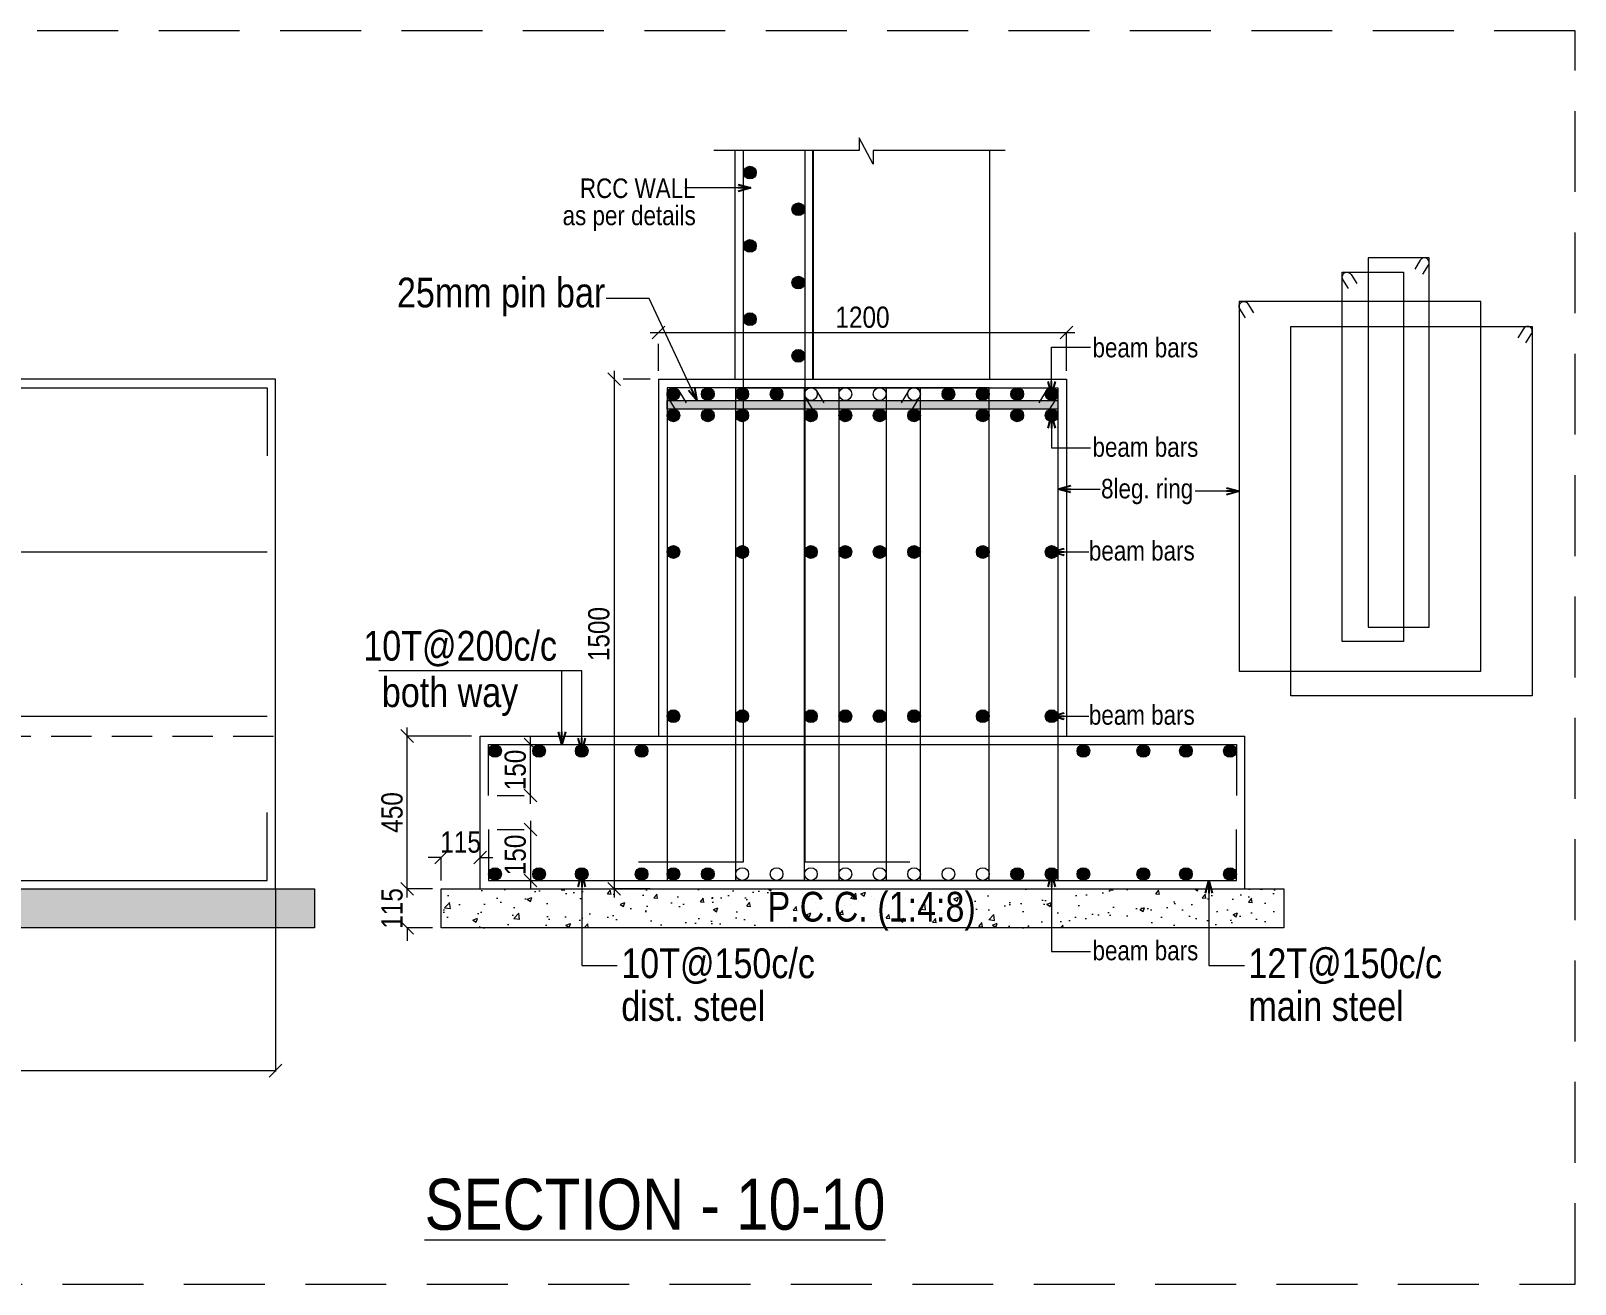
# Model space of a CAD drawing. Header units: millimetres. Extents: x 1112055 to 3390982, y -148532 to 766891.
# Drawn here: x 2432939 to 2451112, y 166895 to 181650 of the extents above; entities that cross this region are included whole.
import ezdxf

# ---------------------------------------------------------------- set-up
doc = ezdxf.new("R2010")
doc.units = ezdxf.units.MM
doc.header["$PDMODE"] = 35
doc.header["$PDSIZE"] = -25
doc.linetypes.add('Hidden', pattern=[9.525, 6.35, -3.175])
for name, color, linetype, lineweight in [('B FOOTING', 49, 'Continuous', 20), ('B HATCH', 250, 'Continuous', 0), ('B P.C.C', 251, 'Continuous', 0), ('B STEEL', 34, 'Continuous', 15), ('B STEEL TEXT', 7, 'Continuous', 15), ('B-COL NO', 7, 'Continuous', 5), ('B-ST DIM', 250, 'Continuous', 18)]:
    doc.layers.add(name, color=color, linetype=linetype, lineweight=lineweight)
doc.styles.add('ARIAL', font='arial.ttf')
doc.styles.add('Q1', font='g13f12d.shx', dxfattribs={"width": 0.8})
doc.styles.add('SWINC', font='swissc.ttf')
doc.styles.add('SWINS', font='swissc.ttf')
doc.dimstyles.new('BH-STD', dxfattribs={"dimscale": 0, "dimtxt": 230, "dimasz": 125, "dimexe": 0, "dimexo": 100, "dimgap": 50, "dimtad": 1, "dimdec": 0, "dimzin": 1, "dimdsep": 46, "dimtxsty": 'Q1', "dimblk": 'ARCHTICK', "dimcen": 1, "dimdle": 100, "dimclrd": 250, "dimclre": 250, "dimclrt": 256, "dimadec": 0, "dimazin": 0, "dimtfac": 1, "dimtdec": 0, "dimtix": 1, "dimtofl": 0, "dimtmove": 0, "dimatfit": 2, "dimfxl": 1, "dimtolj": 1, "dimtzin": 0, "dimlwd": 9, "dimlwe": 9, "dimarcsym": 0})
doc.dimstyles.new('BHOOMI', dxfattribs={"dimtxt": 230, "dimasz": 150, "dimexe": 10, "dimexo": 0, "dimgap": 25, "dimtad": 1, "dimdec": 0, "dimzin": 0, "dimdsep": 46, "dimtxsty": 'SWINC', "dimblk": 'OBLIQUE', "dimcen": 0.09, "dimclrd": 250, "dimclre": 250, "dimclrt": 256, "dimaunit": 1, "dimadec": 3, "dimazin": 0, "dimtfac": 1, "dimtdec": 0, "dimtofl": 0, "dimtmove": 1, "dimatfit": 3, "dimfxl": 100, "dimtolj": 1, "dimtzin": 0, "dimlwd": 9, "dimlwe": 5, "dimarcsym": 0})
doc.dimstyles.new('DIM 1', dxfattribs={"dimscale": 0, "dimtxt": 230, "dimasz": 150, "dimexe": 0.18, "dimexo": 0.0625, "dimgap": 0.5, "dimtad": 1, "dimdec": 0, "dimzin": 0, "dimdsep": 46, "dimtxsty": 'ARIAL', "dimblk": 'OBLIQUE', "dimcen": 6, "dimse1": 1, "dimse2": 1, "dimclrd": 256, "dimclrt": 256, "dimadec": 0, "dimazin": 2, "dimtfac": 0.75, "dimtdec": 0, "dimtix": 1, "dimtofl": 0, "dimtmove": 1, "dimatfit": 3, "dimldrblk": 'OPEN30', "dimfxl": 0.18, "dimfrac": 1, "dimtolj": 1, "dimtzin": 0, "dimlwd": -1, "dimarcsym": 0})

# ---------------------------------------------------------------- blocks, each defined once
blk = doc.blocks.new('_Oblique')
at = {"color": 0, "linetype": 'ByBlock', "lineweight": -2}
blk.add_line((-0.5, -0.5), (0.5, 0.5), dxfattribs=at)
blk = doc.blocks.new('*D2271')
at = {"layer": 'B-ST DIM', "color": 250, "lineweight": 5, "ltscale": 50, "transparency": 16777216}
for p, q in [((2425318, 171548), (2425318, 169398)), ((2435818, 171548), (2435818, 169398))]:
    blk.add_line(p, q, dxfattribs=at)
at = {"layer": 'B-ST DIM', "color": 250, "lineweight": 9, "ltscale": 50, "transparency": 16777216}
blk.add_line((2425318, 169408), (2435818, 169408), dxfattribs=at)
at = {"layer": 'Defpoints', "color": 0, "ltscale": 50, "transparency": 16777216}
for p in [(2425318, 171548), (2435818, 171548), (2435818, 169408)]:
    blk.add_point(p, dxfattribs=at)
at = {"layer": 'B-ST DIM', "color": 250, "lineweight": 9, "ltscale": 50, "transparency": 16777216, "xscale": 150, "yscale": 150, "zscale": 150, "rotation": 180}
blk.add_blockref('_Oblique', (2425318, 169408), dxfattribs=at)
at = {"layer": 'B-ST DIM', "color": 250, "lineweight": 9, "ltscale": 50, "transparency": 16777216, "xscale": 150, "yscale": 150, "zscale": 150}
blk.add_blockref('_Oblique', (2435818, 169408), dxfattribs=at)
at = {"layer": 'B-ST DIM', "color": 7, "ltscale": 50, "transparency": 16777216, "char_height": 300, "attachment_point": 5, "style": 'SWINC'}
for s, insert in [('\\A1;10T@150c/c', (2430568, 169615)), ('\\A1;ALL. 8leg.', (2430568, 169194))]:
    blk.add_mtext(s, dxfattribs=dict(at, insert=insert))
blk = doc.blocks.new('*D2272')
at = {"layer": 'B-ST DIM', "color": 7, "lineweight": 9, "ltscale": 50, "transparency": 16777216}
for p, q in [((2437368, 171448), (2437368, 173448)), ((2438126, 173348), (2437368, 173348))]:
    blk.add_line(p, q, dxfattribs=at)
at = {"layer": 'B-ST DIM', "color": 7, "linetype": 'Hidden', "lineweight": 9, "ltscale": 50, "transparency": 16777216}
blk.add_line((2437666, 171548), (2437368, 171548), dxfattribs=at)
at = {"layer": 'Defpoints', "color": 0, "ltscale": 50, "transparency": 16777216}
for p in [(2437368, 173348), (2438226, 173348), (2437766, 171548)]:
    blk.add_point(p, dxfattribs=at)
at = {"layer": 'B-ST DIM', "color": 7, "lineweight": 9, "ltscale": 50, "transparency": 16777216, "xscale": 150, "yscale": 150, "zscale": 150}
for p, rotation in [((2437368, 173348), 90), ((2437368, 171548), 270)]:
    blk.add_blockref('_Oblique', p, dxfattribs=dict(at, rotation=rotation))
at = {"layer": 'B-ST DIM', "color": 7, "ltscale": 50, "transparency": 16777216, "insert": (2437190, 172448), "char_height": 250, "attachment_point": 5, "rotation": 90, "style": 'SWINC'}
blk.add_mtext('\\A1;450', dxfattribs=at)
blk = doc.blocks.new('*D2273')
at = {"layer": 'B-ST DIM', "color": 7, "lineweight": 9, "ltscale": 50, "transparency": 16777216}
for p, q in [((2437368, 171548), (2437368, 171698)), ((2437666, 171088), (2437368, 171088)), ((2437368, 171088), (2437368, 170938))]:
    blk.add_line(p, q, dxfattribs=at)
at = {"layer": 'B-ST DIM', "color": 7, "linetype": 'Hidden', "lineweight": 9, "ltscale": 50, "transparency": 16777216}
blk.add_line((2437666, 171548), (2437368, 171548), dxfattribs=at)
at = {"layer": 'Defpoints', "color": 0, "ltscale": 50, "transparency": 16777216}
for p in [(2437766, 171548), (2437368, 171088), (2437766, 171088)]:
    blk.add_point(p, dxfattribs=at)
at = {"layer": 'B-ST DIM', "color": 7, "lineweight": 9, "ltscale": 50, "transparency": 16777216, "xscale": 150, "yscale": 150, "zscale": 150}
for p, rotation in [((2437368, 171548), 270), ((2437368, 171088), 90)]:
    blk.add_blockref('_Oblique', p, dxfattribs=dict(at, rotation=rotation))
at = {"layer": 'B-ST DIM', "color": 7, "ltscale": 50, "transparency": 16777216, "insert": (2437190, 171318), "char_height": 250, "attachment_point": 5, "rotation": 90, "style": 'SWINC'}
blk.add_mtext('\\A1;115', dxfattribs=at)
blk = doc.blocks.new('*D2274')
at = {"layer": 'B-ST DIM', "color": 7, "lineweight": 9, "ltscale": 50, "transparency": 16777216}
for p, q in [((2437766, 171918), (2437616, 171918)), ((2438226, 171648), (2438226, 171918)), ((2438226, 171918), (2438376, 171918))]:
    blk.add_line(p, q, dxfattribs=at)
at = {"layer": 'B-ST DIM', "color": 7, "linetype": 'Hidden', "lineweight": 9, "ltscale": 50, "transparency": 16777216}
blk.add_line((2437766, 171648), (2437766, 171918), dxfattribs=at)
at = {"layer": 'Defpoints', "color": 0, "ltscale": 50, "transparency": 16777216}
for p in [(2438226, 171918), (2437766, 171548), (2438226, 171548)]:
    blk.add_point(p, dxfattribs=at)
at = {"layer": 'B-ST DIM', "color": 7, "lineweight": 9, "ltscale": 50, "transparency": 16777216, "xscale": 150, "yscale": 150, "zscale": 150}
blk.add_blockref('_Oblique', (2437766, 171918), dxfattribs=at)
at = {"layer": 'B-ST DIM', "color": 7, "lineweight": 9, "ltscale": 50, "transparency": 16777216, "xscale": 150, "yscale": 150, "zscale": 150, "rotation": 180}
blk.add_blockref('_Oblique', (2438226, 171918), dxfattribs=at)
at = {"layer": 'B-ST DIM', "color": 7, "ltscale": 50, "transparency": 16777216, "insert": (2437996, 172097), "char_height": 250, "attachment_point": 5, "style": 'SWINC'}
blk.add_mtext('\\A1;115', dxfattribs=at)
blk = doc.blocks.new('*D2275')
at = {"layer": 'B-ST DIM', "color": 7, "lineweight": 9, "ltscale": 50, "transparency": 16777216}
for p, q in [((2439802, 177648), (2439802, 171448)), ((2440226, 171548), (2439802, 171548))]:
    blk.add_line(p, q, dxfattribs=at)
at = {"layer": 'B-ST DIM', "color": 7, "linetype": 'Hidden', "lineweight": 9, "ltscale": 50, "transparency": 16777216}
blk.add_line((2440226, 177548), (2439802, 177548), dxfattribs=at)
at = {"layer": 'Defpoints', "color": 0, "ltscale": 50, "transparency": 16777216}
for p in [(2440326, 177548), (2439802, 171548), (2440326, 171548)]:
    blk.add_point(p, dxfattribs=at)
at = {"layer": 'B-ST DIM', "color": 7, "lineweight": 9, "ltscale": 50, "transparency": 16777216, "xscale": 150, "yscale": 150, "zscale": 150}
for p, rotation in [((2439802, 177548), 90), ((2439802, 171548), 270)]:
    blk.add_blockref('_Oblique', p, dxfattribs=dict(at, rotation=rotation))
at = {"layer": 'B-ST DIM', "color": 7, "ltscale": 50, "transparency": 16777216, "insert": (2439624, 174548), "char_height": 250, "attachment_point": 5, "rotation": 90, "style": 'SWINC'}
blk.add_mtext('\\A1;1500', dxfattribs=at)
blk = doc.blocks.new('*D2276')
at = {"layer": 'B-ST DIM', "color": 7, "lineweight": 9, "ltscale": 50, "transparency": 16777216}
for p, q in [((2440226, 178098), (2445226, 178098)), ((2445126, 177648), (2445126, 178098))]:
    blk.add_line(p, q, dxfattribs=at)
at = {"layer": 'B-ST DIM', "color": 7, "linetype": 'Hidden', "lineweight": 9, "ltscale": 50, "transparency": 16777216}
blk.add_line((2440326, 177648), (2440326, 178098), dxfattribs=at)
at = {"layer": 'Defpoints', "color": 0, "ltscale": 50, "transparency": 16777216}
for p in [(2445126, 178098), (2440326, 177548), (2445126, 177548)]:
    blk.add_point(p, dxfattribs=at)
at = {"layer": 'B-ST DIM', "color": 7, "lineweight": 9, "ltscale": 50, "transparency": 16777216, "xscale": 150, "yscale": 150, "zscale": 150, "rotation": 180}
blk.add_blockref('_Oblique', (2440326, 178098), dxfattribs=at)
at = {"layer": 'B-ST DIM', "color": 7, "lineweight": 9, "ltscale": 50, "transparency": 16777216, "xscale": 150, "yscale": 150, "zscale": 150}
blk.add_blockref('_Oblique', (2445126, 178098), dxfattribs=at)
at = {"layer": 'B-ST DIM', "color": 7, "ltscale": 50, "transparency": 16777216, "insert": (2442726, 178277), "char_height": 250, "attachment_point": 5, "style": 'SWINC'}
blk.add_mtext('\\A1;1200', dxfattribs=at)
blk = doc.blocks.new('_Open30')
at = {"color": 0, "linetype": 'ByBlock', "lineweight": -2}
for p, q in [((-1, 0.27), (0, 0)), ((0, 0), (-1, -0.27)), ((0, 0), (-1, 0))]:
    blk.add_line(p, q, dxfattribs=at)
blk = doc.blocks.new('*D2278')
at = {"layer": 'B-ST DIM', "color": 7, "lineweight": 9, "ltscale": 50, "transparency": 16777216}
for p, q in [((2438818, 172348), (2438818, 171548)), ((2438426, 171648), (2438818, 171648))]:
    blk.add_line(p, q, dxfattribs=at)
at = {"layer": 'B-ST DIM', "color": 7, "linetype": 'Hidden', "lineweight": 9, "ltscale": 50, "transparency": 16777216}
blk.add_line((2438426, 172248), (2438818, 172248), dxfattribs=at)
at = {"layer": 'Defpoints', "color": 0, "ltscale": 50, "transparency": 16777216}
for p in [(2438326, 172248), (2438326, 171648), (2438818, 171648)]:
    blk.add_point(p, dxfattribs=at)
at = {"layer": 'B-ST DIM', "color": 7, "lineweight": 9, "ltscale": 50, "transparency": 16777216, "xscale": 150, "yscale": 150, "zscale": 150}
for p, rotation in [((2438818, 172248), 90), ((2438818, 171648), 270)]:
    blk.add_blockref('_Oblique', p, dxfattribs=dict(at, rotation=rotation))
at = {"layer": 'B-ST DIM', "color": 7, "ltscale": 50, "transparency": 16777216, "insert": (2438640, 171948), "char_height": 250, "attachment_point": 5, "rotation": 90, "style": 'SWINC'}
blk.add_mtext('\\A1;150', dxfattribs=at)
blk = doc.blocks.new('*D2277')
at = {"layer": 'B-ST DIM', "color": 7, "lineweight": 9, "ltscale": 50, "transparency": 16777216}
for p, q in [((2438426, 173248), (2438818, 173248)), ((2438818, 172548), (2438818, 173348))]:
    blk.add_line(p, q, dxfattribs=at)
at = {"layer": 'B-ST DIM', "color": 7, "linetype": 'Hidden', "lineweight": 9, "ltscale": 50, "transparency": 16777216}
blk.add_line((2438426, 172648), (2438818, 172648), dxfattribs=at)
at = {"layer": 'Defpoints', "color": 0, "ltscale": 50, "transparency": 16777216}
for p in [(2438326, 173248), (2438818, 173248), (2438326, 172648)]:
    blk.add_point(p, dxfattribs=at)
at = {"layer": 'B-ST DIM', "color": 7, "lineweight": 9, "ltscale": 50, "transparency": 16777216, "xscale": 150, "yscale": 150, "zscale": 150}
for p, rotation in [((2438818, 173248), 90), ((2438818, 172648), 270)]:
    blk.add_blockref('_Oblique', p, dxfattribs=dict(at, rotation=rotation))
at = {"layer": 'B-ST DIM', "color": 7, "ltscale": 50, "transparency": 16777216, "insert": (2438640, 172948), "char_height": 250, "attachment_point": 5, "rotation": 90, "style": 'SWINC'}
blk.add_mtext('\\A1;150', dxfattribs=at)

msp = doc.modelspace()

# ---------------------------------------------------------------- hatches: boundary and pattern name
at = {"layer": 'B HATCH', "lineweight": 0}
h = msp.add_hatch(dxfattribs=at)
h.set_pattern_fill('AR-CONC', color=250, scale=3, style=0)
h.set_pattern_definition([(50, (-195671.6, 12659.74), (546.55401, -47.81726), [57.15, -628.65]), (355, (-195671.6, 12659.74), (-105.73026, 573.17054), [45.72, -502.92175]), (100.451445, (-195626.05, 12655.76), (440.82374, 525.35326), [48.57003, -534.27073]), (46.1842, (-195671.6, 12812.14), (813.23712, -126.12698), [85.725, -942.975]), (96.635558, (-195603.8, 12801.6), (712.2124, 742.27837), [72.85507, -801.40682]), (351.18415, (-195671.6, 12812.1), (712.2124, 742.27837), [68.5799, -754.3792]), (21, (-195595.4, 12774.04), (454.84317, -306.795595), [57.15, -628.65]), (326, (-195595.4, 12774.04), (185.40609, 552.5639), [45.72, -502.92]), (71.451445, (-195557.5, 12748.5), (640.24926, 245.76831), [48.57003, -534.26981]), (37.5, (-195671.6, 12659.74), (9.26581, 253.665117), [0, -496.824, 0, -510.54, 0, -504.825]), (7.5, (-195671.6, 12659.74), (200.458988, 300.541724), [0, -291.084, 0, -485.394, 0, -192.405]), (327.5, (-195841.52, 12659.74), (406.771786, -17.186232), [0, -190.5, 0, -594.36, 0, -788.67]), (317.5, (-195917.72, 12659.74), (444.387544, 76.279473), [0, -247.65, 0, -394.716, 0, -560.07])])
h.paths.add_polyline_path([(2385057.8, 171547.8), (2436277.8, 171547.8), (2436277.8, 171087.8), (2385057.8, 171087.8)])
h = msp.add_hatch(dxfattribs=at)
h.set_pattern_fill('AR-CONC', color=250, scale=3, style=0)
h.set_pattern_definition([(50, (867595.06, -348498.52), (546.55401, -47.81726), [57.15, -628.65]), (355, (867595.06, -348498.5), (-105.73026, 573.17054), [45.72, -502.92175]), (100.451445, (867640.6, -348502.5), (440.82374, 525.35326), [48.57003, -534.27073]), (46.1842, (867595.06, -348346.1), (813.23712, -126.12698), [85.725, -942.975]), (96.63556, (867662.8, -348356.6), (712.2124, 742.27837), [72.85507, -801.40682]), (351.18415, (867595.1, -348346.1), (712.2124, 742.27837), [68.5799, -754.3792]), (21, (867671.26, -348384.22), (454.84317, -306.7956), [57.15, -628.65]), (326, (867671.26, -348384.2), (185.40609, 552.5639), [45.72, -502.92]), (71.451445, (867709.17, -348409.8), (640.24926, 245.7683), [48.57003, -534.26981]), (37.5, (867595.06, -348498.52), (9.26581, 253.665117), [0, -496.824, 0, -510.54, 0, -504.825]), (7.5, (867595.06, -348498.52), (200.458988, 300.541724), [0, -291.084, 0, -485.394, 0, -192.405]), (327.5, (867425.14, -348498.52), (406.771786, -17.186232), [0, -190.5, 0, -594.36, 0, -788.67]), (317.5, (867348.94, -348498.52), (444.387544, 76.27947), [0, -247.65, 0, -394.716, 0, -560.07])])
h.paths.add_polyline_path([(2437766, 171547.8), (2437766, 171087.8), (2447686, 171087.8), (2447686, 171547.8)])
at = {"layer": 'B STEEL'}
h = msp.add_hatch(color=256, dxfattribs=at)
h.dxf.hatch_style = 1
edge = h.paths.add_edge_path()
edge.add_arc((2441401, 179981.2), 75, 0, 360)
h = msp.add_hatch(color=256, dxfattribs=at)
h.dxf.hatch_style = 1
edge = h.paths.add_edge_path()
edge.add_arc((2441971, 179549.7), 75, 0, 360)
h = msp.add_hatch(color=256, dxfattribs=at)
h.dxf.hatch_style = 1
edge = h.paths.add_edge_path()
edge.add_arc((2441401, 179118.2), 75, 0, 360)
h = msp.add_hatch(color=256, dxfattribs=at)
h.dxf.hatch_style = 1
edge = h.paths.add_edge_path()
edge.add_arc((2441971, 178686.7), 75, 0, 360)
h = msp.add_hatch(color=256, dxfattribs=at)
h.dxf.hatch_style = 1
edge = h.paths.add_edge_path()
edge.add_arc((2441401, 178255.2), 75, 0, 360)
h = msp.add_hatch(color=256, dxfattribs=at)
h.dxf.hatch_style = 1
edge = h.paths.add_edge_path()
edge.add_arc((2441971, 177823.7), 75, 0, 360)
h = msp.add_hatch(color=256, dxfattribs=at)
h.dxf.hatch_style = 1
edge = h.paths.add_edge_path()
edge.add_arc((2440501, 177372.8), 75, 0, 360)
h = msp.add_hatch(color=256, dxfattribs=at)
h.dxf.hatch_style = 1
edge = h.paths.add_edge_path()
edge.add_arc((2440905.6, 177372.8), 75, 0, 360)
h = msp.add_hatch(color=256, dxfattribs=at)
h.dxf.hatch_style = 1
edge = h.paths.add_edge_path()
edge.add_arc((2441310.1, 177372.8), 75, 0, 360)
h = msp.add_hatch(color=256, dxfattribs=at)
h.dxf.hatch_style = 1
edge = h.paths.add_edge_path()
edge.add_arc((2441714.6, 177372.8), 75, 0, 360)
h = msp.add_hatch(color=256, dxfattribs=at)
h.dxf.hatch_style = 1
edge = h.paths.add_edge_path()
edge.add_arc((2443737.4, 177372.8), 75, 0, 360)
h = msp.add_hatch(color=256, dxfattribs=at)
h.dxf.hatch_style = 1
edge = h.paths.add_edge_path()
edge.add_arc((2444141.9, 177372.8), 75, 0, 360)
h = msp.add_hatch(color=256, dxfattribs=at)
h.dxf.hatch_style = 1
edge = h.paths.add_edge_path()
edge.add_arc((2444546.5, 177372.8), 75, 0, 360)
h = msp.add_hatch(color=256, dxfattribs=at)
h.dxf.hatch_style = 1
edge = h.paths.add_edge_path()
edge.add_arc((2444951, 177372.8), 75, 0, 360)
at = {"layer": 'B STEEL', "lineweight": 0}
h = msp.add_hatch(color=250, dxfattribs=at)
h.dxf.hatch_style = 1
h.paths.add_polyline_path([(2440426, 177297.8), (2445026, 177297.8), (2445026, 177197.8), (2440426, 177197.8)])
at = {"layer": 'B STEEL'}
h = msp.add_hatch(color=256, dxfattribs=at)
h.dxf.hatch_style = 1
edge = h.paths.add_edge_path()
edge.add_arc((2440501, 177122.8), 75, 0, 360)
h = msp.add_hatch(color=256, dxfattribs=at)
h.dxf.hatch_style = 1
edge = h.paths.add_edge_path()
edge.add_arc((2440905.6, 177122.8), 75, 0, 360)
h = msp.add_hatch(color=256, dxfattribs=at)
h.dxf.hatch_style = 1
edge = h.paths.add_edge_path()
edge.add_arc((2441310.1, 177122.8), 75, 0, 360)
h = msp.add_hatch(color=256, dxfattribs=at)
h.dxf.hatch_style = 1
edge = h.paths.add_edge_path()
edge.add_arc((2442119.2, 177122.8), 75, 0, 360)
h = msp.add_hatch(color=256, dxfattribs=at)
h.dxf.hatch_style = 1
edge = h.paths.add_edge_path()
edge.add_arc((2442523.7, 177122.8), 75, 0, 360)
h = msp.add_hatch(color=256, dxfattribs=at)
h.dxf.hatch_style = 1
edge = h.paths.add_edge_path()
edge.add_arc((2442928.3, 177122.8), 75, 0, 360)
h = msp.add_hatch(color=256, dxfattribs=at)
h.dxf.hatch_style = 1
edge = h.paths.add_edge_path()
edge.add_arc((2443332.8, 177122.8), 75, 0, 360)
h = msp.add_hatch(color=256, dxfattribs=at)
h.dxf.hatch_style = 1
edge = h.paths.add_edge_path()
edge.add_arc((2444141.9, 177122.8), 75, 0, 360)
h = msp.add_hatch(color=256, dxfattribs=at)
h.dxf.hatch_style = 1
edge = h.paths.add_edge_path()
edge.add_arc((2444546.5, 177122.8), 75, 0, 360)
h = msp.add_hatch(color=256, dxfattribs=at)
h.dxf.hatch_style = 1
edge = h.paths.add_edge_path()
edge.add_arc((2444951, 177122.8), 75, 0, 360)
h = msp.add_hatch(color=256, dxfattribs=at)
h.dxf.hatch_style = 1
edge = h.paths.add_edge_path()
edge.add_arc((2440501, 175514.5), 75, 0, 360)
h = msp.add_hatch(color=256, dxfattribs=at)
h.dxf.hatch_style = 1
edge = h.paths.add_edge_path()
edge.add_arc((2441310.1, 175514.5), 75, 0, 360)
h = msp.add_hatch(color=256, dxfattribs=at)
h.dxf.hatch_style = 1
edge = h.paths.add_edge_path()
edge.add_arc((2442119.2, 175514.5), 75, 0, 360)
h = msp.add_hatch(color=256, dxfattribs=at)
h.dxf.hatch_style = 1
edge = h.paths.add_edge_path()
edge.add_arc((2442523.7, 175514.5), 75, 0, 360)
h = msp.add_hatch(color=256, dxfattribs=at)
h.dxf.hatch_style = 1
edge = h.paths.add_edge_path()
edge.add_arc((2442928.3, 175514.5), 75, 0, 360)
h = msp.add_hatch(color=256, dxfattribs=at)
h.dxf.hatch_style = 1
edge = h.paths.add_edge_path()
edge.add_arc((2443332.8, 175514.5), 75, 0, 360)
h = msp.add_hatch(color=256, dxfattribs=at)
h.dxf.hatch_style = 1
edge = h.paths.add_edge_path()
edge.add_arc((2444141.9, 175514.5), 75, 0, 360)
h = msp.add_hatch(color=256, dxfattribs=at)
h.dxf.hatch_style = 1
edge = h.paths.add_edge_path()
edge.add_arc((2444951, 175514.5), 75, 0, 360)
h = msp.add_hatch(color=256, dxfattribs=at)
h.dxf.hatch_style = 1
edge = h.paths.add_edge_path()
edge.add_arc((2440501, 173581.1), 75, 0, 360)
h = msp.add_hatch(color=256, dxfattribs=at)
h.dxf.hatch_style = 1
edge = h.paths.add_edge_path()
edge.add_arc((2441310.1, 173581.1), 75, 0, 360)
h = msp.add_hatch(color=256, dxfattribs=at)
h.dxf.hatch_style = 1
edge = h.paths.add_edge_path()
edge.add_arc((2442119.2, 173581.1), 75, 0, 360)
h = msp.add_hatch(color=256, dxfattribs=at)
h.dxf.hatch_style = 1
edge = h.paths.add_edge_path()
edge.add_arc((2442523.7, 173581.1), 75, 0, 360)
h = msp.add_hatch(color=256, dxfattribs=at)
h.dxf.hatch_style = 1
edge = h.paths.add_edge_path()
edge.add_arc((2442928.3, 173581.1), 75, 0, 360)
h = msp.add_hatch(color=256, dxfattribs=at)
h.dxf.hatch_style = 1
edge = h.paths.add_edge_path()
edge.add_arc((2443332.8, 173581.1), 75, 0, 360)
h = msp.add_hatch(color=256, dxfattribs=at)
h.dxf.hatch_style = 1
edge = h.paths.add_edge_path()
edge.add_arc((2444141.9, 173581.1), 75, 0, 360)
h = msp.add_hatch(color=256, dxfattribs=at)
h.dxf.hatch_style = 1
edge = h.paths.add_edge_path()
edge.add_arc((2444951, 173581.1), 75, 0, 360)
h = msp.add_hatch(color=256, dxfattribs=at)
h.dxf.hatch_style = 1
edge = h.paths.add_edge_path()
edge.add_arc((2438401, 173172.8), 75, 0, 360)
h = msp.add_hatch(color=256, dxfattribs=at)
h.dxf.hatch_style = 1
edge = h.paths.add_edge_path()
edge.add_arc((2438920, 173172.8), 75, 0, 360)
h = msp.add_hatch(color=256, dxfattribs=at)
h.dxf.hatch_style = 1
edge = h.paths.add_edge_path()
edge.add_arc((2439421.4, 173172.8), 75, 0, 360)
h = msp.add_hatch(color=256, dxfattribs=at)
h.dxf.hatch_style = 1
edge = h.paths.add_edge_path()
edge.add_arc((2440126.5, 173172.8), 75, 0, 360)
h = msp.add_hatch(color=256, dxfattribs=at)
h.dxf.hatch_style = 1
edge = h.paths.add_edge_path()
edge.add_arc((2445325.5, 173172.8), 75, 0, 360)
h = msp.add_hatch(color=256, dxfattribs=at)
h.dxf.hatch_style = 1
edge = h.paths.add_edge_path()
edge.add_arc((2446030.6, 173172.8), 75, 0, 360)
h = msp.add_hatch(color=256, dxfattribs=at)
h.dxf.hatch_style = 1
edge = h.paths.add_edge_path()
edge.add_arc((2446532.1, 173172.8), 75, 0, 360)
h = msp.add_hatch(color=256, dxfattribs=at)
h.dxf.hatch_style = 1
edge = h.paths.add_edge_path()
edge.add_arc((2447051, 173172.8), 75, 0, 360)
h = msp.add_hatch(color=256, dxfattribs=at)
h.dxf.hatch_style = 1
edge = h.paths.add_edge_path()
edge.add_arc((2438401, 171722.8), 75, 0, 360)
h = msp.add_hatch(color=256, dxfattribs=at)
h.dxf.hatch_style = 1
edge = h.paths.add_edge_path()
edge.add_arc((2438920, 171722.8), 75, 0, 360)
h = msp.add_hatch(color=256, dxfattribs=at)
h.dxf.hatch_style = 1
edge = h.paths.add_edge_path()
edge.add_arc((2439421.4, 171722.8), 75, 0, 360)
h = msp.add_hatch(color=256, dxfattribs=at)
h.dxf.hatch_style = 1
edge = h.paths.add_edge_path()
edge.add_arc((2440126.5, 171722.8), 75, 0, 360)
h = msp.add_hatch(color=256, dxfattribs=at)
h.dxf.hatch_style = 1
edge = h.paths.add_edge_path()
edge.add_arc((2440501, 171722.8), 75, 0, 360)
h = msp.add_hatch(color=256, dxfattribs=at)
h.dxf.hatch_style = 1
edge = h.paths.add_edge_path()
edge.add_arc((2440905.6, 171722.8), 75, 0, 360)
h = msp.add_hatch(color=256, dxfattribs=at)
h.dxf.hatch_style = 1
edge = h.paths.add_edge_path()
edge.add_arc((2444546.5, 171722.8), 75, 0, 360)
h = msp.add_hatch(color=256, dxfattribs=at)
h.dxf.hatch_style = 1
edge = h.paths.add_edge_path()
edge.add_arc((2444951, 171722.8), 75, 0, 360)
h = msp.add_hatch(color=256, dxfattribs=at)
h.dxf.hatch_style = 1
edge = h.paths.add_edge_path()
edge.add_arc((2445325.5, 171722.8), 75, 0, 360)
h = msp.add_hatch(color=256, dxfattribs=at)
h.dxf.hatch_style = 1
edge = h.paths.add_edge_path()
edge.add_arc((2446030.6, 171722.8), 75, 0, 360)
h = msp.add_hatch(color=256, dxfattribs=at)
h.dxf.hatch_style = 1
edge = h.paths.add_edge_path()
edge.add_arc((2446532.1, 171722.8), 75, 0, 360)
h = msp.add_hatch(color=256, dxfattribs=at)
h.dxf.hatch_style = 1
edge = h.paths.add_edge_path()
edge.add_arc((2447051, 171722.8), 75, 0, 360)

# ---------------------------------------------------------------- linework, layer by layer
at = {"color": 1}
msp.add_line((2442146, 177547.8), (2442146, 180239.8), dxfattribs=at)
at = {"layer": 'B FOOTING', "color": 1, "lineweight": 13, "ltscale": 10}
for p, q in [((2441226, 177547.8), (2441226, 180239.8)), ((2444226, 177547.8), (2444226, 180239.8))]:
    msp.add_line(p, q, dxfattribs=at)
at = {"layer": 'B FOOTING'}
for p, q in [((2435817.8, 177547.8), (2385517.8, 177547.8)), ((2435817.8, 171547.8), (2435817.8, 177547.8)), ((2440326, 177547.8), (2440326, 173347.8)), ((2440326, 177547.8), (2445126, 177547.8)), ((2445126, 177547.8), (2445126, 173347.8)), ((2438226, 171547.8), (2438226, 173347.8)), ((2438226, 173347.8), (2447226, 173347.8)), ((2447226, 171547.8), (2447226, 173347.8))]:
    msp.add_line(p, q, dxfattribs=at)
at = {"layer": 'B FOOTING', "color": 1, "lineweight": 13, "ltscale": 10}
msp.add_lwpolyline([(2444403.2, 180239.8), (2442851.6, 180239.8), (2442851.6, 180081.3), (2442686.3, 180390.7), (2442686.3, 180239.8), (2440976.4, 180239.8)], dxfattribs=at)
at = {"layer": 'B FOOTING'}
for points in [[(2385057.8, 171547.8), (2436277.8, 171547.8), (2436277.8, 171087.8), (2385057.8, 171087.8)], [(2437766, 171547.8), (2447686, 171547.8), (2447686, 171087.8), (2437766, 171087.8)]]:
    msp.add_lwpolyline(points, close=True, dxfattribs=at)
at = {"layer": 'B P.C.C', "color": 250, "linetype": 'Hidden', "lineweight": 0, "ltscale": 150}
msp.add_lwpolyline([(2451112.3, 181649.7), (2383305.4, 181649.7), (2383305.4, 166894.7), (2451112.3, 166894.7)], close=True, dxfattribs=at)
at = {"layer": 'B P.C.C', "color": 250, "linetype": 'Hidden', "lineweight": 0, "ltscale": 75}
msp.add_lwpolyline([(2425317.8, 177547.8), (2425317.8, 173347.8), (2435817.8, 173347.8)], dxfattribs=at)
at = {"layer": 'B STEEL'}
for p, q in [((2385617.8, 175514.5), (2435717.8, 175514.5)), ((2385617.8, 173581.1), (2435717.8, 173581.1))]:
    msp.add_line(p, q, dxfattribs=at)
at = {"layer": 'B STEEL', "color": 3}
for points in [[(2440088.9, 171867.1), (2441326, 171867.1), (2441326, 180239.8)], [(2442046, 180239.8), (2442046, 171867.1), (2443283.2, 171867.1)]]:
    msp.add_lwpolyline(points, dxfattribs=at)
at = {"layer": 'B STEEL'}
for points in [[(2449394.7, 178977.7), (2448675.4, 178977.7), (2448675.4, 174627.7), (2449394.7, 174627.7)], [(2448372, 178808.9), (2449091.3, 178808.9), (2449091.3, 174458.9), (2448372, 174458.9)], [(2450001.5, 178462.2), (2447158.3, 178462.2), (2447158.3, 174112.2), (2450001.5, 174112.2)], [(2447765.1, 178169.9), (2450608.3, 178169.9), (2450608.3, 173819.9), (2447765.1, 173819.9)], [(2444216.9, 177447.8), (2440426, 177447.8), (2440426, 171647.8), (2444216.9, 171647.8)], [(2441235.1, 177447.8), (2445026, 177447.8), (2445026, 171647.8), (2441235.1, 171647.8)], [(2442044.2, 177447.8), (2443003.3, 177447.8), (2443003.3, 171647.8), (2442044.2, 171647.8)], [(2443407.8, 177447.8), (2442448.7, 177447.8), (2442448.7, 171647.8), (2443407.8, 171647.8)]]:
    msp.add_lwpolyline(points, close=True, dxfattribs=at)
at = {"layer": 'B STEEL', "color": 34, "lineweight": 9, "ltscale": 0.5}
for points in [[(2449320.6, 178785.2), (2449386.3, 178891.9, 1), (2449290.5, 178950.9), (2449224.8, 178844.2)], [(2448446, 178616.4), (2448380.3, 178723.2, -1), (2448476.1, 178782.1), (2448541.8, 178675.4)], [(2447232.4, 178269.8), (2447166.7, 178376.5, -1), (2447262.5, 178435.5), (2447328.2, 178328.7)], [(2450534.3, 177977.4), (2450600, 178084.2, 1), (2450504.2, 178143.1), (2450438.5, 178036.4)], [(2440524.7, 177191.2), (2440437.1, 177333.5, -1), (2440564.9, 177412.1), (2440652.5, 177269.8)], [(2442142.9, 177191.2), (2442055.3, 177333.5, -1), (2442183.1, 177412.1), (2442270.7, 177269.8)], [(2443309.1, 177191.2), (2443396.7, 177333.5, 1), (2443269, 177412.1), (2443181.4, 177269.8)], [(2444927.3, 177191.2), (2445014.9, 177333.5, 1), (2444887.1, 177412.1), (2444799.5, 177269.8)]]:
    msp.add_lwpolyline(points, format="xyb", dxfattribs=at)
at = {"layer": 'B STEEL'}
for points in [[(2385617.8, 176647.8), (2385617.8, 177447.8), (2435717.8, 177447.8), (2435717.8, 176647.8)], [(2438326, 172647.8), (2438326, 173247.8), (2447126, 173247.8), (2447126, 172647.8)], [(2385617.8, 172447.8), (2385617.8, 171647.8), (2435717.8, 171647.8), (2435717.8, 172447.8)], [(2438326, 172247.8), (2438326, 171647.8), (2447126, 171647.8), (2447126, 172247.8)]]:
    msp.add_lwpolyline(points, dxfattribs=at)
at = {"layer": 'B STEEL', "color": 250, "lineweight": 0}
msp.add_lwpolyline([(2440426, 177297.8), (2445026, 177297.8), (2445026, 177197.8), (2440426, 177197.8)], close=True, dxfattribs=at)
at = {"layer": 'B STEEL'}
for centre in [(2441401, 179981.2), (2441971, 179549.7), (2441401, 179118.2), (2441971, 178686.7), (2441401, 178255.2), (2441971, 177823.7), (2440501, 177372.8), (2440905.6, 177372.8), (2441310.1, 177372.8), (2441714.6, 177372.8), (2442119.2, 177372.8), (2442523.7, 177372.8), (2442928.3, 177372.8), (2443332.8, 177372.8), (2443737.4, 177372.8), (2444141.9, 177372.8), (2444546.5, 177372.8), (2444951, 177372.8), (2440501, 177122.8), (2440905.6, 177122.8), (2441310.1, 177122.8), (2442119.2, 177122.8), (2442523.7, 177122.8), (2442928.3, 177122.8), (2443332.8, 177122.8), (2444141.9, 177122.8), (2444546.5, 177122.8), (2444951, 177122.8), (2440501, 175514.5), (2441310.1, 175514.5), (2442119.2, 175514.5), (2442523.7, 175514.5), (2442928.3, 175514.5), (2443332.8, 175514.5), (2444141.9, 175514.5), (2444951, 175514.5), (2440501, 173581.1), (2441310.1, 173581.1), (2442119.2, 173581.1), (2442523.7, 173581.1), (2442928.3, 173581.1), (2443332.8, 173581.1), (2444141.9, 173581.1), (2444951, 173581.1), (2438401, 173172.8), (2438920, 173172.8), (2439421.4, 173172.8), (2440126.5, 173172.8), (2445325.5, 173172.8), (2446030.6, 173172.8), (2446532.1, 173172.8), (2447051, 173172.8), (2438401, 171722.8), (2438920, 171722.8), (2439421.4, 171722.8), (2440126.5, 171722.8), (2440501, 171722.8), (2440905.6, 171722.8), (2441310.1, 171722.8), (2441714.6, 171722.8), (2442119.2, 171722.8), (2442523.7, 171722.8), (2442928.3, 171722.8), (2443332.8, 171722.8), (2443737.4, 171722.8), (2444141.9, 171722.8), (2444546.5, 171722.8), (2444951, 171722.8), (2445325.5, 171722.8), (2446030.6, 171722.8), (2446532.1, 171722.8), (2447051, 171722.8)]:
    msp.add_circle(centre, 75, dxfattribs=at)

# ---------------------------------------------------------------- texts
at = {"layer": 'B STEEL TEXT', "lineweight": 5, "style": 'SWINS'}
for s, p in [('RCC WALL', (2439400.4, 179681.7)), ('as per details', (2439196.6, 179362.1)), ('beam bars', (2445433, 177806.2)), ('beam bars', (2445433, 176635.4)), ('8leg. ring', (2445533.8, 176145.6)), ('beam bars', (2445390.7, 175414.2)), ('beam bars', (2445390.7, 173480.8)), ('beam bars', (2445433, 170707.7))]:
    msp.add_text(s, height=230, dxfattribs=at).set_placement(p)
at = {"layer": 'B STEEL TEXT', "lineweight": 9, "style": 'SWINC'}
for s, p in [('25mm pin bar', (2437247.2, 178394.1)), ('10T@200c/c', (2436851.2, 174235.5)), ('both way', (2437069.5, 173688.4)), ('P.C.C. (1:4:8)', (2441608.3, 171163.1)), ('10T@150c/c', (2439886.9, 170497.6)), ('12T@150c/c', (2447267.8, 170497.6)), ('dist. steel', (2439886.9, 169994.1)), ('main steel', (2447267.8, 169994.1))]:
    msp.add_text(s, height=350, dxfattribs=at).set_placement(p)
at = {"layer": 'B-COL NO', "color": 3, "lineweight": 15, "style": 'SWINC'}
msp.add_text('%%USECTION - 10-10', height=600, dxfattribs=at).set_placement((2437573.1, 167534.9))

# ---------------------------------------------------------------- dimensions: what is measured, and where the dimension line sits
at = {"layer": 'B-ST DIM', "ltscale": 50}
for base, p1, p2, picture, middle in [((2445126, 178098.3), (2440326, 177547.8), (2445126, 177547.8), '*D2276', (2442726, 178276.8)), ((2438226, 171918.2), (2437766, 171547.8), (2438226, 171547.8), '*D2274', (2437996, 172096.5))]:
    dim = msp.add_linear_dim(base=base, p1=p1, p2=p2, dimstyle='BH-STD', override={"dimscale": 1, "dimtxt": 250, "dimasz": 150, "dimlfac": 0.25, "dimtxsty": 'SWINC', "dimblk1": 'Oblique', "dimblk2": 'Oblique', "dimsah": 1, "dimclrd": 7, "dimclre": 7, "dimclrt": 7}, dxfattribs=at)
    dim.commit()
    dim.dimension.update_dxf_attribs({"geometry": picture, "text_midpoint": middle})
for base, p1, p2, angle, picture, middle in [((2439802, 171547.8), (2440326, 177547.8), (2440326, 171547.8), 90, '*D2275', (2439623.7, 174547.8)), ((2437368.4, 173347.8), (2437766, 171547.8), (2438226, 173347.8), 90, '*D2272', (2437190.2, 172447.8)), ((2438818.4, 173247.8), (2438326, 172647.8), (2438326, 173247.8), 90, '*D2277', (2438640.1, 172947.8)), ((2438818.4, 171647.8), (2438326, 172247.8), (2438326, 171647.8), 270, '*D2278', (2438640.1, 171947.8)), ((2437368.4, 171087.8), (2437766, 171547.8), (2437766, 171087.8), 90, '*D2273', (2437190.1, 171317.8))]:
    dim = msp.add_linear_dim(base=base, p1=p1, p2=p2, angle=angle, dimstyle='BH-STD', override={"dimscale": 1, "dimtxt": 250, "dimasz": 150, "dimlfac": 0.25, "dimtxsty": 'SWINC', "dimblk1": 'Oblique', "dimblk2": 'Oblique', "dimsah": 1, "dimclrd": 7, "dimclre": 7, "dimclrt": 7}, dxfattribs=at)
    dim.commit()
    dim.dimension.update_dxf_attribs({"geometry": picture, "text_midpoint": middle})
dim = msp.add_linear_dim(base=(2435817.8, 169407.6), p1=(2425317.8, 171547.8), p2=(2435817.8, 171547.8), text='10T@150c/c\\XALL. 8leg.', dimstyle='BHOOMI', override={"dimtxt": 300, "dimclrt": 7}, dxfattribs=at)
dim.commit()
dim.dimension.update_dxf_attribs({"geometry": '*D2271', "text_midpoint": (2430567.8, 169407.6)})

# ---------------------------------------------------------------- leaders
at = {"layer": 'B STEEL TEXT', "lineweight": 5}
for points in [[(2441410.8, 179800.4), (2440634.5, 179800.4)], [(2440777.3, 177297.8), (2440217.1, 178499.2), (2439707.9, 178499.2)], [(2444951, 177372.8), (2444951, 177926.8), (2445410.6, 177926.8)], [(2444951, 177122.8), (2444951, 176740.1), (2445410.6, 176740.1)], [(2445026, 176255.5), (2445523.8, 176255.5)], [(2447158.3, 176229.5), (2446641.7, 176229.5)], [(2444951, 175514.5), (2445390, 175514.5)], [(2439421.4, 173172.8), (2439421.4, 174115.7), (2437033.9, 174115.7)], [(2439188.8, 173247.8), (2439188.8, 174115.7), (2437033.9, 174115.7)], [(2444951, 173581.1), (2445390, 173581.1)], [(2439421.4, 171722.8), (2439421.4, 170644.2), (2439839.6, 170644.2)], [(2444951, 171722.8), (2444951, 170812.4), (2445410.6, 170812.4)], [(2446802.4, 171647.8), (2446802.4, 170644.2), (2447220.5, 170644.2)]]:
    msp.add_leader(points, dimstyle='DIM 1', override={"dimscale": 1, "dimtad": 0, "dimtxsty": 'SWINC', "dimfxlon": 1, "dimlwd": 5, "dimarcsym": 2}, dxfattribs=at)

doc.saveas('drawing.dxf')
